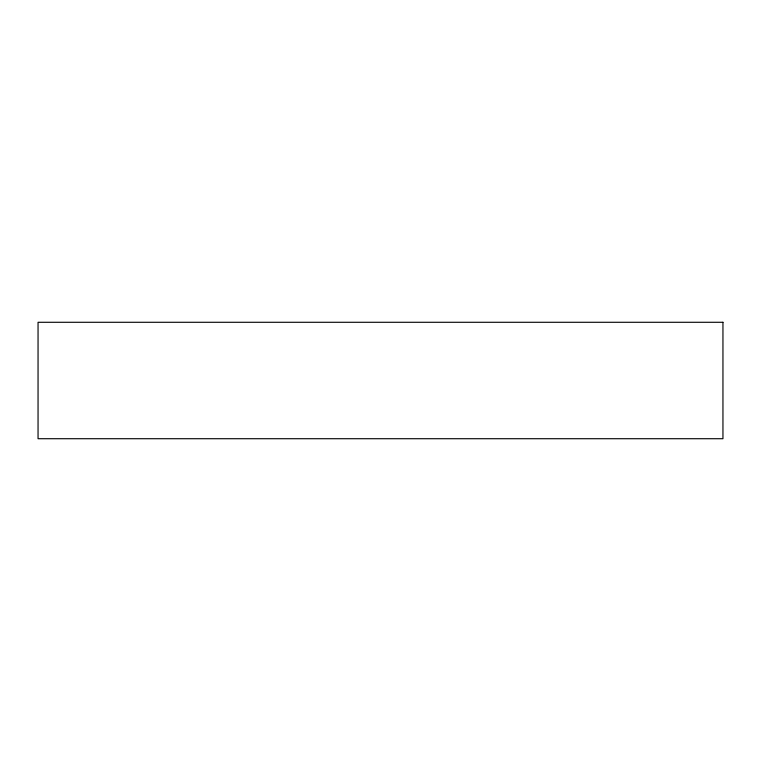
<?xml version="1.0" encoding="UTF-8"?>
<svg xmlns="http://www.w3.org/2000/svg" width="761" height="761" viewBox="0 0 761 761"><rect width="100%" height="100%" fill="white"/><g stroke="black" fill="none" stroke-linecap="round" stroke-linejoin="round"><path stroke-width="1.14" d="M722.95 322.284L38.05 322.284L38.05 438.716L722.95 438.716L722.95 322.284"/></g></svg>
